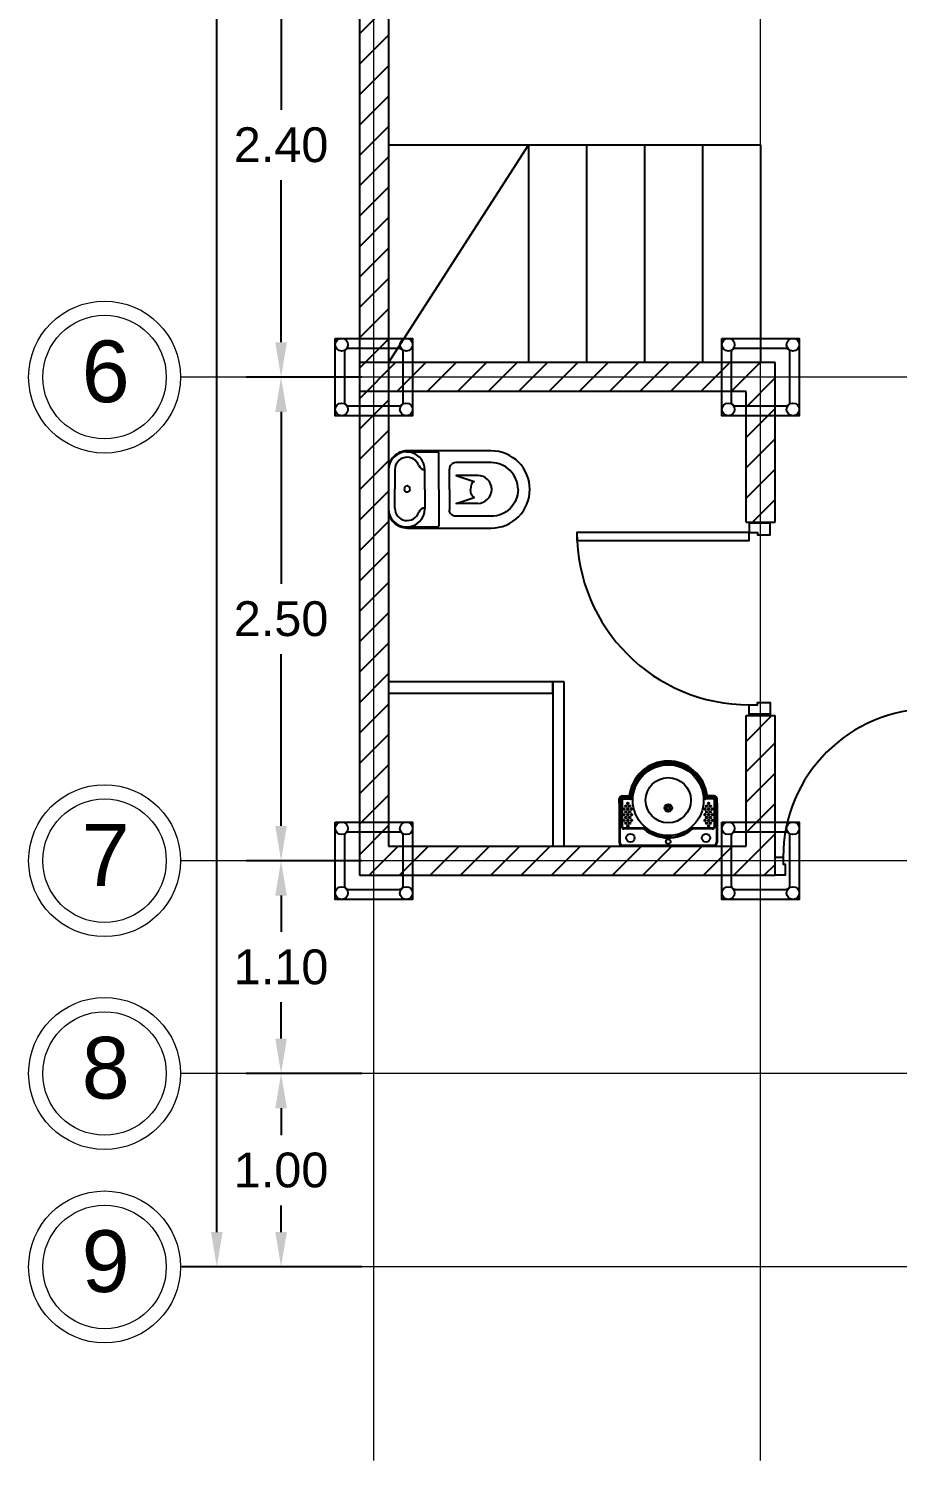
# Model space of a CAD drawing. Header units: metres. Extents: x 25 to 708562, y 11 to 4563236.
# Drawn here: x 25.21 to 29.7, y 10.69 to 18.1 of the extents above; entities that cross this region are included whole.
import ezdxf

# ---------------------------------------------------------------- set-up
doc = ezdxf.new("R2010")
doc.units = ezdxf.units.M
doc.header["$PDMODE"] = 35
doc.linetypes.add('ACAD_ISO04W100', pattern=[30, 24, -3, 0, -3])
for name, color, linetype, lineweight in [('Aux', 10, 'ACAD_ISO04W100', 18), ('Cotas', 100, 'Continuous', 15), ('Muros', 140, 'Continuous', 25)]:
    doc.layers.add(name, color=color, linetype=linetype, lineweight=lineweight)
for name, color, linetype in [('Kastillo', 30, 'Continuous'), ('Muebles', 8, 'Continuous'), ('Muros de Carga', 221, 'Continuous')]:
    doc.layers.add(name, color=color, linetype=linetype)
doc.styles.get("Standard").update_dxf_attribs({"font": 'arial.ttf'})
doc.dimstyles.new('Muros', dxfattribs={"dimtxt": 0.18, "dimasz": 0.18, "dimexe": 0.18, "dimexo": 0.0625, "dimgap": 0.09, "dimtad": 0, "dimtih": 1, "dimtoh": 1, "dimzin": 0, "dimdsep": 46, "dimtxsty": 'Standard', "dimcen": 0.09, "dimadec": 0, "dimazin": 0, "dimtfac": 1, "dimtofl": 0, "dimtmove": 0, "dimatfit": 3, "dimfxl": 1, "dimtolj": 1, "dimtzin": 0, "dimarcsym": 0})

# ---------------------------------------------------------------- blocks, each defined once
blk = doc.blocks.new('puertas04')
blk.add_lwpolyline([(0.775, 0), (0.775, 0.74), (0.74, 0.74), (0.74, 0)], close=True)
for points in [[(0.035, 0), (0.035, -0.035), (0.045, -0.035), (0.045, -0.09), (-0.005, -0.09), (-0.005, 0), (0.035, 0)], [(0.775, 0), (0.775, -0.035), (0.765, -0.035), (0.765, -0.09), (0.815, -0.09), (0.815, 0), (0.775, 0)]]:
    blk.add_lwpolyline(points)
blk.add_arc((0.775, 0), 0.74, 90, 180)
blk = doc.blocks.new('LavaboEncPl08')
for p, q in [((-2.12, 44.35), (-2.12, 70.35)), ((-1.62, 41.47), (-1.62, 70.35)), ((0.38, 72.85), (60.38, 72.85)), ((0.38, 72.35), (60.38, 72.35)), ((62.38, 41.47), (62.38, 70.35)), ((62.88, 44.35), (62.88, 70.35)), ((-0.62, 41.47), (-0.62, 59.85)), ((-0.12, 41.98), (-0.12, 59.85)), ((0.88, 61.35), (13.41, 61.35)), ((0.88, 60.85), (13.58, 60.85)), ((46.51, 60.85), (59.88, 60.85)), ((46.7, 61.35), (59.88, 61.35)), ((60.88, 41.98), (60.88, 59.85)), ((61.38, 41.47), (61.38, 59.85)), ((-2.12, 44.35), (-2.12, 41.47)), ((-0.12, 40.97), (4.93, 41.05)), ((-0.1, 39.97), (4.52, 40.04)), ((-0.1, 39.47), (4.08, 39.54)), ((0.38, 41.48), (5.4, 41.55)), ((60.37, 41.48), (55.35, 41.55)), ((60.87, 40.97), (55.82, 41.05)), ((60.85, 39.97), (56.23, 40.04)), ((60.85, 39.47), (56.68, 39.54)), ((62.88, 44.35), (62.88, 41.47))]:
    blk.add_line(p, q)
for centre, radius in [((5.29, 67.34), 2.8), ((30.38, 69.8), 1.57), ((55.46, 67.34), 2.8), ((2.36, 57.57), 0.487), ((3.59, 59.47), 0.487), ((4.82, 57.57), 0.487), ((30.38, 42.35), 23.5), ((30.38, 42.35), 15.02), ((55.94, 57.57), 0.487), ((57.17, 59.47), 0.487), ((58.4, 57.57), 0.487), ((1.13, 55.69), 0.487), ((1.13, 51.93), 0.487), ((1.13, 48.17), 0.487), ((2.36, 53.81), 0.487), ((2.36, 50.05), 0.487), ((3.59, 55.69), 0.487), ((3.59, 51.93), 0.487), ((3.59, 48.17), 0.487), ((4.82, 53.81), 0.487), ((4.82, 50.05), 0.487), ((6.05, 55.69), 0.487), ((6.05, 51.93), 0.487), ((6.05, 48.17), 0.487), ((30.38, 47.49), 2.52), ((30.38, 47.49), 1.52), ((30.38, 47.49), 1.02), ((54.71, 55.69), 0.487), ((54.71, 51.93), 0.487), ((54.71, 48.17), 0.487), ((55.94, 53.81), 0.487), ((55.94, 50.05), 0.487), ((57.17, 55.69), 0.487), ((57.17, 51.93), 0.487), ((57.17, 48.17), 0.487), ((58.4, 53.81), 0.487), ((58.4, 50.05), 0.487), ((59.63, 55.69), 0.487), ((59.63, 51.93), 0.487), ((59.63, 48.17), 0.487), ((2.36, 46.29), 0.487), ((3.59, 44.41), 0.487), ((4.82, 46.29), 0.487), ((55.94, 46.29), 0.487), ((57.17, 44.41), 0.487), ((58.4, 46.29), 0.487)]:
    blk.add_circle(centre, radius)
for centre, radius, start, end in [((0.38, 70.35), 2.5, 90, 180), ((0.38, 70.35), 2, 90, 180), ((30.38, 42.35), 25, 49.63241, 128.94244), ((30.38, 42.35), 24.5, 49.20789, 129.32309), ((60.38, 70.35), 2.5, 0, 90), ((60.38, 70.35), 2, 0, 90), ((0.88, 59.85), 1.5, 90, 180), ((0.88, 59.85), 1, 90, 180), ((13.41, 63.35), 2, 270, 308.94244), ((13.58, 62.85), 2, 270, 309.32309), ((46.51, 61.05), 0.2, 229.20789, 270), ((46.7, 61.55), 0.2, 229.63241, 270), ((59.88, 59.85), 1.5, 0, 90), ((59.88, 59.85), 1, 0, 90), ((-0.12, 41.47), 2, 180, 270.83836), ((-0.12, 41.47), 1.5, 180, 270.83836), ((-0.12, 41.47), 0.5, 180, 270.83836), ((0.38, 41.98), 0.5, 180, 270.83836), ((4.08, 39.04), 0.5, 7.18319, 90.83836), ((4.53, 39.54), 0.5, 6.19797, 90.83836), ((30.38, 42.35), 26, 187.18319, 353.80203), ((4.94, 40.55), 0.5, 4.04988, 90.83836), ((30.38, 42.35), 25.5, 185.20305, 185.24478), ((30.38, 42.35), 25.5, 186.19797, 354.79695), ((5.41, 41.05), 0.5, 2.96697, 90.83836), ((30.38, 42.35), 25, 184.04988, 355.82935), ((30.38, 42.35), 24.5, 182.96697, 356.90176), ((55.34, 41.05), 0.5, 89.16164, 177.03303), ((55.81, 40.55), 0.5, 89.16164, 175.95012), ((56.22, 39.54), 0.5, 89.16164, 173.80203), ((30.38, 42.35), 25.5, 354.75522, 354.79695), ((56.67, 39.04), 0.5, 89.16164, 172.81681), ((60.38, 41.98), 0.5, 269.16164, 0), ((60.88, 41.47), 1.5, 269.16164, 0), ((60.88, 41.47), 2, 269.16164, 0), ((60.88, 41.47), 0.5, 269.16164, 0)]:
    blk.add_arc(centre, radius, start, end)
blk = doc.blocks.new('inodoro04')
for p, q in [((0.095, 0.1725), (0.24, 0.1725)), ((0.245, -0.0025), (0.245, 0.1675)), ((0.04, 0.09), (0.04, 0)), ((0.18, -0.0025), (0.18, 0.0875)), ((0.295, -0.0025), (0.295, 0.0925)), ((0.04, -0.09), (0.04, 0)), ((0.18, -0.0025), (0.18, -0.0925)), ((0.245, -0.0025), (0.245, -0.1725)), ((0.295, -0.0025), (0.295, -0.0975)), ((0.095, -0.1775), (0.24, -0.1775))]:
    blk.add_line(p, q)
blk.add_lwpolyline([(0.0975, 0.1775, 0.414214), (0.01, 0.09), (0.01, -0.0025), (0.01, -0.095, 0.414214), (0.0975, -0.1825), (0.49, -0.1825, 0.414214), (0.67, -0.0025, 0.414214), (0.49, 0.1775)], format="xyb", close=True)
for points in [[(0.615, -0.0025, 0.414214), (0.49, 0.1225), (0.325, 0.1225, 0.414214), (0.295, 0.0925, 0.414214)], [(0.615, -0.0025, -0.414214), (0.49, -0.1275), (0.325, -0.1275, -0.414214), (0.295, -0.0975, -0.414214)]]:
    blk.add_lwpolyline(points, format="xyb")
for points in [[(0.4273, 0.0625), (0.3262, 0.0625), (0.4108, 0.0347), (0.4064, 0.0335), (0.402, 0.0295), (0.3987, 0.0247), (0.3967, 0.0191), (0.3954, 0.0092), (0.3939, -0.0025)], [(0.4273, -0.0675), (0.3262, -0.0675), (0.4108, -0.0397), (0.4064, -0.0385), (0.402, -0.0345), (0.3987, -0.0297), (0.3967, -0.0241), (0.3954, -0.0142), (0.3939, -0.0025)]]:
    blk.add_lwpolyline(points)
for centre, radius, start, end in [((0.095, 0.0875), 0.085, 0, 180), ((0.0975, 0.09), 0.0575, 19.5195, 180), ((0.095, 0.0875), 0.085, 0, 90), ((0.24, 0.1675), 0.005, 0, 90), ((0.18, 0.1192), 0.03, 199.5195, 270.02116), ((0.0975, 0), 0.014, 0, 180), ((0.0975, 0), 0.014, 180, 0), ((0.4273, -0.0025), 0.065, 0, 90), ((0.4273, -0.0025), 0.065, 270, 0), ((0.095, -0.0925), 0.085, 180, 360), ((0.0975, -0.09), 0.0575, 180, 340.4805), ((0.095, -0.0925), 0.085, 270, 360), ((0.18, -0.1192), 0.03, 89.94497, 160.4805), ((0.24, -0.1725), 0.005, 270, 0)]:
    blk.add_arc(centre, radius, start, end)
blk = doc.blocks.new('*D49')
at = {"layer": 'Cotas', "color": 0, "lineweight": -2, "transparency": 16777216}
for p, q in [((26.929, 29.494), (25.9993, 29.494)), ((26.1793, 29.314), (26.1793, 20.7759)), ((26.1793, 11.874), (26.1793, 20.4121)), ((26.929, 11.694), (25.9993, 11.694))]:
    blk.add_line(p, q, dxfattribs=at)
at = {"layer": 'Cotas', "color": 0, "transparency": 16777216}
for points in [[(26.1493, 29.314), (26.2093, 29.314), (26.1793, 29.494)], [(26.1493, 11.874), (26.2093, 11.874), (26.1793, 11.694)]]:
    blk.add_solid(points, dxfattribs=at)
at = {"layer": 'Defpoints', "color": 0, "transparency": 16777216}
for p in [(26.9915, 29.494), (26.1793, 11.694), (26.9915, 11.694)]:
    blk.add_point(p, dxfattribs=at)
at = {"layer": 'Cotas', "color": 0, "transparency": 16777216, "insert": (26.1793, 20.594), "char_height": 0.18, "attachment_point": 5}
blk.add_mtext('\\A1;17.80', dxfattribs=at)
blk = doc.blocks.new('*D54')
at = {"layer": 'Cotas', "color": 0, "lineweight": -2, "transparency": 16777216}
for p, q in [((26.929, 18.694), (26.3316, 18.694)), ((26.5116, 18.514), (26.5116, 17.6759)), ((26.5116, 16.474), (26.5116, 17.3121)), ((26.929, 16.294), (26.3316, 16.294))]:
    blk.add_line(p, q, dxfattribs=at)
at = {"layer": 'Cotas', "color": 0, "transparency": 16777216}
for points in [[(26.4816, 18.514), (26.5416, 18.514), (26.5116, 18.694)], [(26.4816, 16.474), (26.5416, 16.474), (26.5116, 16.294)]]:
    blk.add_solid(points, dxfattribs=at)
at = {"layer": 'Defpoints', "color": 0, "transparency": 16777216}
for p in [(26.9915, 18.694), (26.5116, 16.294), (26.9915, 16.294)]:
    blk.add_point(p, dxfattribs=at)
at = {"layer": 'Cotas', "color": 0, "transparency": 16777216, "insert": (26.5116, 17.494), "char_height": 0.18, "attachment_point": 5}
blk.add_mtext('\\A1;2.40', dxfattribs=at)
blk = doc.blocks.new('*D55')
at = {"layer": 'Cotas', "color": 0, "lineweight": -2, "transparency": 16777216}
for p, q in [((26.929, 16.294), (26.3316, 16.294)), ((26.5116, 16.114), (26.5116, 15.2259)), ((26.5116, 13.974), (26.5116, 14.8621)), ((26.929, 13.794), (26.3316, 13.794))]:
    blk.add_line(p, q, dxfattribs=at)
at = {"layer": 'Cotas', "color": 0, "transparency": 16777216}
for points in [[(26.4816, 16.114), (26.5416, 16.114), (26.5116, 16.294)], [(26.4816, 13.974), (26.5416, 13.974), (26.5116, 13.794)]]:
    blk.add_solid(points, dxfattribs=at)
at = {"layer": 'Defpoints', "color": 0, "transparency": 16777216}
for p in [(26.9915, 16.294), (26.5116, 13.794), (26.9915, 13.794)]:
    blk.add_point(p, dxfattribs=at)
at = {"layer": 'Cotas', "color": 0, "transparency": 16777216, "insert": (26.5116, 15.044), "char_height": 0.18, "attachment_point": 5}
blk.add_mtext('\\A1;2.50', dxfattribs=at)
blk = doc.blocks.new('*D56')
at = {"layer": 'Cotas', "color": 0, "lineweight": -2, "transparency": 16777216}
for p, q in [((26.929, 13.794), (26.3316, 13.794)), ((26.5116, 13.614), (26.5116, 13.4259)), ((26.5116, 12.874), (26.5116, 13.0621)), ((26.929, 12.694), (26.3316, 12.694))]:
    blk.add_line(p, q, dxfattribs=at)
at = {"layer": 'Cotas', "color": 0, "transparency": 16777216}
for points in [[(26.4816, 13.614), (26.5416, 13.614), (26.5116, 13.794)], [(26.4816, 12.874), (26.5416, 12.874), (26.5116, 12.694)]]:
    blk.add_solid(points, dxfattribs=at)
at = {"layer": 'Defpoints', "color": 0, "transparency": 16777216}
for p in [(26.5116, 13.794), (26.9915, 13.794), (26.9915, 12.694)]:
    blk.add_point(p, dxfattribs=at)
at = {"layer": 'Cotas', "color": 0, "transparency": 16777216, "insert": (26.5116, 13.244), "char_height": 0.18, "attachment_point": 5}
blk.add_mtext('\\A1;1.10', dxfattribs=at)
blk = doc.blocks.new('*D57')
at = {"layer": 'Cotas', "color": 0, "lineweight": -2, "transparency": 16777216}
for p, q in [((26.929, 12.694), (26.3316, 12.694)), ((26.5116, 12.514), (26.5116, 12.3759)), ((26.5116, 11.874), (26.5116, 12.0121)), ((26.929, 11.694), (26.3316, 11.694))]:
    blk.add_line(p, q, dxfattribs=at)
at = {"layer": 'Cotas', "color": 0, "transparency": 16777216}
for points in [[(26.4816, 12.514), (26.5416, 12.514), (26.5116, 12.694)], [(26.4816, 11.874), (26.5416, 11.874), (26.5116, 11.694)]]:
    blk.add_solid(points, dxfattribs=at)
at = {"layer": 'Defpoints', "color": 0, "transparency": 16777216}
for p in [(26.9915, 12.694), (26.5116, 11.694), (26.9915, 11.694)]:
    blk.add_point(p, dxfattribs=at)
at = {"layer": 'Cotas', "color": 0, "transparency": 16777216, "insert": (26.5116, 12.194), "char_height": 0.18, "attachment_point": 5}
blk.add_mtext('\\A1;1.00', dxfattribs=at)

msp = doc.modelspace()

# ---------------------------------------------------------------- hatches: boundary and pattern name
at = {"layer": 'Muros de Carga'}
h = msp.add_hatch(dxfattribs=at)
h.set_pattern_fill('ANSI31', color=256, scale=0.035)
h.set_pattern_definition([(45, (23.29246, 9.41529), (-0.07857724, 0.07857724), [])])
h.paths.add_polyline_path([(28.9165, 29.569), (26.9165, 29.569), (27.0665, 29.419), (28.9165, 29.419)])
h.paths.add_polyline_path([(29.0665, 29.569), (28.9165, 29.569), (28.9165, 29.419), (29.0665, 29.419)])
h.paths.add_polyline_path([(33.5665, 29.569), (29.0665, 29.569), (29.0665, 29.419), (33.4165, 29.419)])
h.paths.add_polyline_path([(33.5665, 29.569), (33.4165, 29.419), (33.4165, 25.769), (33.5665, 25.769)])
h.paths.add_polyline_path([(33.5665, 25.769), (33.4165, 25.769), (33.4165, 25.619), (33.5665, 25.619)])
h.paths.add_polyline_path([(33.5665, 25.619), (33.4165, 25.619), (33.4165, 23.769), (33.5665, 23.769)])
h.paths.add_polyline_path([(33.5665, 23.619), (33.4165, 23.619), (33.4165, 16.369), (33.5665, 16.369)])
h.paths.add_polyline_path([(33.5665, 23.769), (33.4165, 23.769), (33.4165, 23.619), (33.5665, 23.619)])
h.paths.add_polyline_path([(33.5665, 16.369), (33.4165, 16.369), (33.4165, 16.219), (33.5665, 16.219)])
h.paths.add_polyline_path([(33.5665, 16.219), (33.4165, 16.219), (33.4165, 12.769), (33.5665, 12.769)])
h.paths.add_polyline_path([(33.5665, 12.769), (33.4165, 12.769), (33.4165, 12.619), (33.5665, 12.619)])
h.paths.add_polyline_path([(33.5665, 12.619), (33.4165, 12.619), (33.4165, 11.769), (33.5665, 11.619)])
h.paths.add_polyline_path([(33.4165, 11.769), (30.0665, 11.769), (29.9165, 11.619), (33.5665, 11.619)])
h.paths.add_polyline_path([(30.0665, 16.219), (29.9165, 16.369), (29.9165, 12.769), (30.0665, 12.769)])
h.paths.add_polyline_path([(30.0665, 12.619), (29.9165, 12.619), (29.9165, 11.619), (30.0665, 11.769)])
h.paths.add_polyline_path([(30.0665, 12.769), (29.9165, 12.769), (29.9165, 12.619), (30.0665, 12.619)])
h.paths.add_polyline_path([(29.0665, 16.369), (27.0665, 16.369), (27.0665, 16.219), (28.9165, 16.219), (28.9165, 15.544), (29.0665, 15.544)])
h.paths.add_polyline_path([(29.0665, 14.544), (28.9165, 14.544), (28.9165, 13.869), (27.0665, 13.869), (27.0665, 16.219), (26.9165, 16.219), (26.9165, 13.719), (29.0665, 13.719)])
h.paths.add_polyline_path([(27.0665, 16.369), (26.9165, 16.369), (26.9165, 16.219), (27.0665, 16.219)])
h.paths.add_polyline_path([(27.0665, 18.619), (26.9165, 18.619), (26.9165, 16.369), (27.0665, 16.369)])
h.paths.add_polyline_path([(27.0665, 18.769), (26.9165, 18.769), (26.9165, 18.619), (27.0665, 18.619)])
h.paths.add_polyline_path([(27.0665, 23.619), (26.9165, 23.619), (26.9165, 18.769), (27.0665, 18.769)])
h.paths.add_polyline_path([(27.0665, 23.769), (26.9165, 23.769), (26.9165, 23.619), (27.0665, 23.619)])
h.paths.add_polyline_path([(27.0665, 29.419), (26.9165, 29.569), (26.9165, 23.769), (27.0665, 23.769)])

# ---------------------------------------------------------------- linework, layer by layer
at = {"layer": 'Aux'}
for p, q in [((26.9915, 10.694), (26.9915, 30.494)), ((28.9915, 10.694), (28.9915, 30.494)), ((34.4915, 16.294), (25.9915, 16.294)), ((34.4915, 13.794), (25.9915, 13.794)), ((34.4915, 12.694), (25.9915, 12.694)), ((34.4915, 11.694), (25.9915, 11.694))]:
    msp.add_line(p, q, dxfattribs=at)
for centre, radius in [((25.5988, 16.294), 0.3927), ((25.5988, 16.294), 0.3193), ((25.5988, 13.794), 0.3927), ((25.5988, 13.794), 0.3193), ((25.5988, 12.694), 0.3927), ((25.5988, 12.694), 0.3193), ((25.5988, 11.694), 0.3927), ((25.5988, 11.694), 0.3193)]:
    msp.add_circle(centre, radius, dxfattribs=at)
at = {"layer": 'Kastillo'}
for points in [[(26.7915, 16.494), (27.1915, 16.494), (27.1915, 16.094), (26.7915, 16.094)], [(28.7915, 16.494), (29.1915, 16.494), (29.1915, 16.094), (28.7915, 16.094)], [(26.7915, 13.994), (27.1915, 13.994), (27.1915, 13.594), (26.7915, 13.594)], [(28.7915, 13.994), (29.1915, 13.994), (29.1915, 13.594), (28.7915, 13.594)]]:
    msp.add_lwpolyline(points, close=True, dxfattribs=at)
for points in [[(26.8615, 16.444), (27.1215, 16.444, -0.414214), (27.1415, 16.424), (27.1415, 16.164, -0.414214), (27.1215, 16.144), (26.8615, 16.144, -0.414214), (26.8415, 16.164), (26.8415, 16.424, -0.414214)], [(28.8615, 16.444), (29.1215, 16.444, -0.414214), (29.1415, 16.424), (29.1415, 16.164, -0.414214), (29.1215, 16.144), (28.8615, 16.144, -0.414214), (28.8415, 16.164), (28.8415, 16.424, -0.414214)], [(26.8615, 13.944), (27.1215, 13.944, -0.414214), (27.1415, 13.924), (27.1415, 13.664, -0.414214), (27.1215, 13.644), (26.8615, 13.644, -0.414214), (26.8415, 13.664), (26.8415, 13.924, -0.414214)], [(28.8615, 13.944), (29.1215, 13.944, -0.414214), (29.1415, 13.924), (29.1415, 13.664, -0.414214), (29.1215, 13.644), (28.8615, 13.644, -0.414214), (28.8415, 13.664), (28.8415, 13.924, -0.414214)]]:
    msp.add_lwpolyline(points, format="xyb", close=True, dxfattribs=at)
for centre in [(26.8243, 16.4613), (27.1588, 16.4613), (28.8243, 16.4613), (29.1588, 16.4613), (26.8243, 16.1267), (27.1588, 16.1267), (28.8243, 16.1267), (29.1588, 16.1267), (26.8243, 13.9613), (27.1588, 13.9613), (28.8243, 13.9613), (29.1588, 13.9613), (26.8243, 13.6267), (27.1588, 13.6267), (28.8243, 13.6267), (29.1588, 13.6267)]:
    msp.add_circle(centre, 0.0327, dxfattribs=at)
at = {"layer": 'Muebles'}
for points in [[(27.9165, 14.66), (27.9165, 14.719), (27.0665, 14.719), (27.0665, 14.66)], [(27.9755, 14.719), (27.9165, 14.719), (27.9165, 13.869), (27.9755, 13.869)]]:
    msp.add_lwpolyline(points, close=True, dxfattribs=at)
at = {"layer": 'Muros'}
for p, q in [((26.9165, 29.569), (26.9165, 13.719)), ((27.0665, 18.619), (27.0665, 16.369)), ((27.0665, 17.494), (28.9915, 17.494)), ((27.7915, 17.494), (27.0665, 16.369)), ((27.7915, 17.494), (27.7915, 16.369)), ((28.0915, 17.494), (28.0915, 16.369)), ((28.3915, 17.494), (28.3915, 16.369)), ((28.6915, 17.494), (28.6915, 16.369)), ((28.9915, 17.494), (28.9915, 16.369)), ((27.0665, 16.369), (26.9165, 16.369)), ((29.0665, 16.369), (27.0665, 16.369)), ((27.0665, 16.369), (27.0665, 16.219)), ((29.0665, 15.544), (29.0665, 16.369)), ((27.0665, 16.219), (26.9165, 16.219)), ((27.0665, 16.219), (27.0665, 13.869)), ((28.9165, 16.219), (27.0665, 16.219)), ((28.9165, 15.544), (28.9165, 16.219)), ((28.9165, 15.544), (29.0665, 15.544)), ((28.9165, 13.869), (28.9165, 14.544)), ((28.9165, 14.544), (29.0665, 14.544)), ((29.0665, 13.719), (29.0665, 14.544)), ((27.0665, 13.869), (28.9165, 13.869)), ((26.9165, 13.719), (29.0665, 13.719))]:
    msp.add_line(p, q, dxfattribs=at)

# ---------------------------------------------------------------- block references
at = {"layer": 'Muebles'}
for name, p, xscale, yscale, zscale in [('inodoro04', (27.0555, 15.716), 1.108090509113264, 1.108090509113264, 1.108090509113264), ('puertas04', (29.0717, 13.8122), 1.036315606632239, 1.036315606632239, 1.036315606632239)]:
    msp.add_blockref(name, p, dxfattribs=dict(at, xscale=xscale, yscale=yscale, zscale=zscale))
for name, p, xscale, yscale, zscale, rotation in [('puertas04', (28.933, 14.5577), 1.204819277108433, 1.204819277108433, 1.204819277108433, 89.99999999999999), ('LavaboEncPl08', (28.7503, 14.4366), 0.007791899125979123, 0.007791899125979123, 0.007791899125979123, 180)]:
    msp.add_blockref(name, p, dxfattribs=dict(at, xscale=xscale, yscale=yscale, zscale=zscale, rotation=rotation))

# ---------------------------------------------------------------- texts
at = {"layer": 'Aux', "char_height": 0.31926, "attachment_point": 1}
for s, insert in [('\\pxqc;{\\C1;6}', (25.4051, 16.4833)), ('\\pxqc;{\\C1;7}', (25.4051, 13.9833)), ('\\pxqc;{\\C1;8}', (25.4051, 12.8833)), ('\\pxqc;{\\C1;9}', (25.4051, 11.8833))]:
    msp.add_mtext_dynamic_manual_height_columns(s, width=0.399075, gutter_width=9.9769, heights=[0.4007], dxfattribs=dict(at, insert=insert))

# ---------------------------------------------------------------- dimensions: what is measured, and where the dimension line sits
at = {"layer": 'Cotas'}
for base, p1, p2, picture, middle in [((26.1793, 11.694), (26.9915, 29.494), (26.9915, 11.694), '*D49', (26.1793, 20.594)), ((26.5116, 16.294), (26.9915, 18.694), (26.9915, 16.294), '*D54', (26.5116, 17.494)), ((26.5116, 13.794), (26.9915, 16.294), (26.9915, 13.794), '*D55', (26.5116, 15.044)), ((26.5116, 13.794), (26.9915, 12.694), (26.9915, 13.794), '*D56', (26.5116, 13.244)), ((26.5116, 11.694), (26.9915, 12.694), (26.9915, 11.694), '*D57', (26.5116, 12.194))]:
    dim = msp.add_linear_dim(base=base, p1=p1, p2=p2, angle=90, dimstyle='Muros', dxfattribs=at)
    dim.commit()
    dim.dimension.update_dxf_attribs({"geometry": picture, "text_midpoint": middle})

doc.saveas('drawing.dxf')
